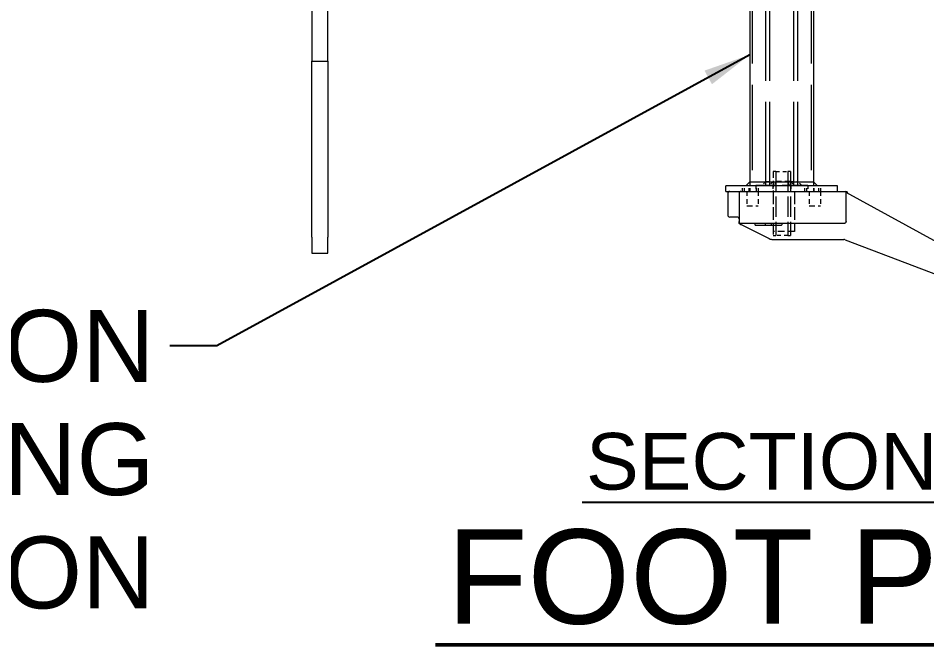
# Model space of a CAD drawing. Header units: inches. Extents: x 19 to 503, y 7 to 322.
# Drawn here: x 226.19 to 254.61, y 184.49 to 204.08 of the extents above; entities that cross this region are included whole.
import ezdxf

# ---------------------------------------------------------------- set-up
doc = ezdxf.new("R2010")
doc.units = ezdxf.units.IN
doc.header["$LTSCALE"] = 15
doc.header["$MEASUREMENT"] = 0
doc.linetypes.add('DASHED', pattern=[0.2067, 0.1654, -0.0413])
for name, color, linetype, lineweight in [('Hidden', 7, 'DASHED', 18), ('Symbol', 7, 'Continuous', 25), ('Visible', 7, 'Continuous', 18)]:
    doc.layers.add(name, color=color, linetype=linetype, lineweight=lineweight)
doc.styles.add('Standard D-E', font='arial.ttf')
doc.styles.add('Text Style326', font='arial.ttf')
doc.styles.add('Text Style347', font='arial.ttf')
doc.dimstyles.new('Default D-E$7', dxfattribs={"dimscale": 15, "dimtxt": 0.15, "dimasz": 0.098425, "dimexe": 0.125, "dimexo": 0.0625, "dimgap": 0.031496, "dimtad": 0, "dimtih": 1, "dimtoh": 1, "dimrnd": 1e-08, "dimzin": 4, "dimdsep": 46, "dimtxsty": 'Standard D-E', "dimcen": 0.09, "dimdle": 0.393701, "dimclrd": 256, "dimclre": 256, "dimclrt": 256, "dimadec": 0, "dimazin": 1, "dimtfac": 1, "dimtofl": 0, "dimtmove": 0, "dimatfit": 3, "dimfxl": 1, "dimtolj": 1, "dimtzin": 4, "dimlwd": -1, "dimlwe": -1, "dimarcsym": 0})

msp = doc.modelspace()

# ---------------------------------------------------------------- linework, layer by layer
at = {"layer": 'Hidden', "ltscale": 1.075095}
for p, q in [((249.13947, 218.66613), (249.13947, 198.66613)), ((250.99007, 218.66613), (250.99007, 198.66613))]:
    msp.add_line(p, q, dxfattribs=at)
at = {"layer": 'Hidden', "ltscale": 1.054964}
for p, q in [((249.56918, 198.85313), (249.56918, 218.47863)), ((249.69418, 198.85313), (249.69418, 218.47863)), ((250.44418, 198.85313), (250.44418, 218.47863)), ((250.56918, 198.85313), (250.56918, 218.47863))]:
    msp.add_line(p, q, dxfattribs=at)
at = {"layer": 'Hidden', "ltscale": 0.079199}
msp.add_line((249.79668, 199.29063), (249.79668, 198.66613), dxfattribs=at)
at = {"layer": 'Hidden', "ltscale": 0.015177}
for p, q in [((249.88128, 199.29063), (249.79668, 199.29063)), ((250.34168, 199.29063), (250.25707, 199.29063)), ((249.79668, 197.29063), (249.88128, 197.29063)), ((250.25707, 197.29063), (250.34168, 197.29063))]:
    msp.add_line(p, q, dxfattribs=at)
at = {"layer": 'Hidden', "ltscale": 0.25386}
for p, q in [((249.88128, 199.29063), (249.88128, 197.29063)), ((250.25707, 199.29063), (250.25707, 197.29063)), ((250.34168, 199.29063), (250.34168, 197.29063))]:
    msp.add_line(p, q, dxfattribs=at)
at = {"layer": 'Hidden', "ltscale": 0.047618}
for p, q in [((249.88128, 199.29063), (250.25707, 199.29063)), ((250.25707, 197.29063), (249.88128, 197.29063))]:
    msp.add_line(p, q, dxfattribs=at)
at = {"layer": 'Hidden', "ltscale": 0.03854}
for p, q in [((249.06477, 198.97043), (249.06477, 198.66613)), ((251.06477, 198.97043), (251.06477, 198.66613))]:
    msp.add_line(p, q, dxfattribs=at)
at = {"layer": 'Hidden', "ltscale": 0.015772}
for p, q in [((249.06477, 198.97043), (249.06477, 198.84543)), ((249.56918, 198.85313), (249.56918, 198.97813)), ((249.79668, 198.97813), (249.79668, 198.85313)), ((249.88128, 198.97813), (249.88128, 198.85313)), ((250.25707, 198.97813), (250.25707, 198.85313)), ((250.34168, 198.97813), (250.34168, 198.85313)), ((250.56918, 198.85313), (250.56918, 198.97813)), ((251.06477, 198.97043), (251.06477, 198.84543))]:
    msp.add_line(p, q, dxfattribs=at)
at = {"layer": 'Hidden', "ltscale": 0.022347}
for p, q in [((249.56918, 198.97813), (249.44418, 198.85313)), ((250.69418, 198.85313), (250.56918, 198.97813))]:
    msp.add_line(p, q, dxfattribs=at)
at = {"layer": 'Hidden', "ltscale": 0.049765}
for p, q in [((249.56918, 198.97813), (249.81918, 198.97813)), ((250.31918, 198.97813), (250.56918, 198.97813))]:
    msp.add_line(p, q, dxfattribs=at)
at = {"layer": 'Hidden', "ltscale": 0.022797}
for p, q in [((249.79668, 198.97813), (249.67168, 198.85313)), ((249.88128, 198.97813), (249.84573, 198.85313)), ((250.25707, 198.97813), (250.29263, 198.85313)), ((250.34168, 198.97813), (250.46668, 198.85313))]:
    msp.add_line(p, q, dxfattribs=at)
at = {"layer": 'Hidden', "ltscale": 0.06339}
msp.add_line((250.31918, 198.97813), (249.81918, 198.97813), dxfattribs=at)
at = {"layer": 'Hidden', "ltscale": 0.022667}
for p, q in [((248.84127, 198.66613), (248.84127, 198.84543)), ((248.90004, 198.66613), (248.90004, 198.84543)), ((249.04977, 198.66613), (249.04977, 198.84543)), ((249.27877, 198.66613), (249.27877, 198.84543)), ((249.33754, 198.66613), (249.33754, 198.84543)), ((250.79199, 198.66613), (250.79199, 198.84543)), ((250.85077, 198.66613), (250.85077, 198.84543)), ((251.07977, 198.66613), (251.07977, 198.84543)), ((251.22949, 198.66613), (251.22949, 198.84543)), ((251.28827, 198.66613), (251.28827, 198.84543))]:
    msp.add_line(p, q, dxfattribs=at)
at = {"layer": 'Hidden', "ltscale": 0.057041}
for p, q in [((248.97978, 198.66613), (248.97978, 198.21613)), ((249.33378, 198.66613), (249.33378, 198.21613)), ((250.92857, 198.66613), (250.92857, 198.21613)), ((251.28257, 198.66613), (251.28257, 198.21613))]:
    msp.add_line(p, q, dxfattribs=at)
at = {"layer": 'Hidden', "ltscale": 0.324021}
for p, q in [((250.88168, 198.85313), (249.25668, 198.85313)), ((249.25668, 198.66563), (250.88168, 198.66563))]:
    msp.add_line(p, q, dxfattribs=at)
at = {"layer": 'Hidden', "ltscale": 0.023709}
for p, q in [((249.25668, 198.85313), (249.25668, 198.66563)), ((249.78918, 198.85313), (249.78918, 198.66563)), ((250.34918, 198.85313), (250.34918, 198.66563)), ((250.88168, 198.85313), (250.88168, 198.66563))]:
    msp.add_line(p, q, dxfattribs=at)
at = {"layer": 'Hidden', "ltscale": 0.158625}
for p, q in [((249.79668, 198.66613), (249.79668, 197.41613)), ((250.46568, 198.66613), (250.46568, 197.41613))]:
    msp.add_line(p, q, dxfattribs=at)
at = {"layer": 'Hidden', "ltscale": 0.070509}
for p, q in [((248.97978, 198.21613), (249.33378, 198.21613)), ((250.92857, 198.21613), (251.28257, 198.21613))]:
    msp.add_line(p, q, dxfattribs=at)
at = {"layer": 'Hidden', "ltscale": 0.003709}
msp.add_line((249.73884, 197.65613), (249.73884, 197.62613), dxfattribs=at)
at = {"layer": 'Hidden', "ltscale": 0.015836}
msp.add_line((249.79668, 197.41613), (249.79668, 197.29063), dxfattribs=at)
at = {"layer": 'Hidden', "ltscale": 0.084849}
msp.add_line((250.46568, 197.41613), (249.79668, 197.41613), dxfattribs=at)
at = {"layer": 'Hidden', "ltscale": 0.001895}
for centre, start, end in [((249.72884, 197.65613), 0, 90), ((249.74884, 197.62613), 180, 270)]:
    msp.add_arc(centre, 0.01, start, end, dxfattribs=at)
at = {"layer": 'Symbol', "lineweight": 25}
msp.add_line((243.83019, 188.95221), (259.64012, 188.95221), dxfattribs=at)
at = {"layer": 'Symbol', "lineweight": 50}
msp.add_line((239.24333, 184.49278), (264.22697, 184.49278), dxfattribs=at)
at = {"layer": 'Visible'}
for p, q in [((235.37261, 204.73733), (235.37261, 202.73733)), ((235.87261, 202.73733), (235.87261, 204.73733)), ((249.06477, 204.54901), (249.06477, 198.97043)), ((251.06477, 204.54901), (251.06477, 198.97043)), ((235.37261, 202.73733), (235.87261, 202.73733)), ((235.37261, 202.23733), (235.37261, 202.73733)), ((235.87261, 202.73733), (235.87261, 202.23733)), ((235.37261, 197.23733), (235.37261, 202.23733)), ((235.87261, 202.23733), (235.87261, 197.23733)), ((249.06477, 198.97043), (248.93977, 198.84543)), ((249.06477, 198.97043), (250.79285, 198.97043)), ((250.79285, 198.97043), (251.06477, 198.97043)), ((251.06477, 198.97043), (251.18977, 198.84543)), ((251.81477, 198.84543), (248.31477, 198.84543)), ((248.31477, 198.66613), (248.31477, 198.84543)), ((248.31477, 198.66613), (248.79118, 198.66613)), ((248.79118, 198.66613), (248.81198, 198.66613)), ((248.81198, 198.66613), (252.07118, 198.66613)), ((251.81477, 198.66613), (251.81477, 198.84543)), ((248.38118, 198.60613), (248.38118, 197.92613)), ((248.73118, 198.60613), (248.73118, 197.72613)), ((252.07989, 197.72613), (252.07989, 198.57084)), ((256.72804, 196.08162), (252.08404, 198.63704)), ((248.67118, 197.86613), (248.44118, 197.86613)), ((248.73118, 197.69434), (248.73118, 197.72613)), ((248.75767, 197.65289), (248.76041, 197.65152)), ((248.76041, 197.65152), (248.78869, 197.63738)), ((248.78869, 197.63738), (248.80273, 197.63036)), ((248.81198, 197.66613), (248.79118, 197.66613)), ((248.80273, 197.63036), (249.67438, 197.19453)), ((252.01826, 197.66613), (248.81198, 197.66613)), ((249.22963, 197.65613), (249.22963, 197.62613)), ((249.23963, 197.61613), (249.55363, 197.61613)), ((249.55363, 197.61613), (249.5608, 197.61613)), ((249.5608, 197.61613), (249.89973, 197.61613)), ((249.56363, 197.62613), (249.56363, 197.65613)), ((249.89973, 197.61613), (249.91256, 197.61613)), ((249.91256, 197.61613), (250.06283, 197.61613)), ((250.07283, 197.65613), (250.07283, 197.62613)), ((235.37261, 197.23733), (235.37261, 196.73733)), ((235.87261, 196.73733), (235.87261, 197.23733)), ((249.67438, 197.19453), (249.70478, 197.17933)), ((249.76069, 197.16613), (252.00817, 197.16613)), ((252.05267, 197.15794), (256.73468, 195.37432)), ((235.37261, 196.73733), (235.87261, 196.73733))]:
    msp.add_line(p, q, dxfattribs=at)
for centre, radius, start, end in [((248.44118, 198.60613), 0.06, 90, 180), ((248.79118, 198.60613), 0.06, 90, 180), ((252.07118, 198.60613), 0.06, 4.869017, 90), ((248.44118, 197.92613), 0.06, 180, 270), ((248.67118, 197.80613), 0.06, 0, 90), ((248.79118, 197.72613), 0.06, 180, 270), ((249.21963, 197.65613), 0.01, 0, 90), ((249.23963, 197.62613), 0.01, 180, 270), ((249.55363, 197.62613), 0.01, 270, 0), ((249.57363, 197.65613), 0.01, 90, 180), ((250.06283, 197.62613), 0.01, 270, 0), ((250.08283, 197.65613), 0.01, 90, 180), ((249.76069, 197.29113), 0.125, 243.434949, 270), ((252.00817, 197.04113), 0.125, 69.145542, 90)]:
    msp.add_arc(centre, radius, start, end, dxfattribs=at)
for points, knots in [([(252.07989, 198.57084), (252.07989, 198.57918), (252.08022, 198.58816), (252.08123, 198.59979), (252.08159, 198.60306), (252.082, 198.60613)], [0, 0, 0, 0, 0.0635761667, 0.0635761667, 0.0897490203, 0.0897490203, 0.0897490203, 0.0897490203]), ([(252.082, 198.60613), (252.0826, 198.61063), (252.08278, 198.6149), (252.08261, 198.62298), (252.08223, 198.62656), (252.08152, 198.63253), (252.08116, 198.63506), (252.08165, 198.63731), (252.08212, 198.63767), (252.08328, 198.63741), (252.08364, 198.63726), (252.08404, 198.63704)], [-2.024502921, -2.024502921, -2.024502921, -2.024502921, -1.984405791, -1.984405791, -1.94129526, -1.94129526, -1.894654375, -1.894654375, -1.86412594, -1.86412594, -1.852017654, -1.852017654, -1.852017654, -1.852017654]), ([(248.7435, 197.66247), (248.73848, 197.66725), (248.7358, 197.67207), (248.73324, 197.67809), (248.73247, 197.68058), (248.73144, 197.68567), (248.73118, 197.68825), (248.73118, 197.69085)], [0, 0, 0, 0, 0.055402638, 0.055402638, 0.091701074, 0.091701074, 0.127427899, 0.127427899, 0.127427899, 0.127427899]), ([(248.75767, 197.65289), (248.75759, 197.65293), (248.75751, 197.65296), (248.75412, 197.65467), (248.74864, 197.65758), (248.7435, 197.66247)], [-0.0006488507, -0.0006488507, -0.0006488507, -0.0006488507, 0, 0, 0.02871512, 0.02871512, 0.02871512, 0.02871512]), ([(252.07989, 197.72613), (252.07989, 197.71879), (252.07814, 197.71016), (252.07241, 197.69653), (252.06739, 197.68915), (252.05669, 197.67862), (252.0491, 197.67365), (252.03498, 197.66789), (252.02594, 197.66613), (252.01826, 197.66613)], [0, 0, 0, 0, 0.055947917, 0.055947917, 0.112646226, 0.112646226, 0.170293409, 0.170293409, 0.228788544, 0.228788544, 0.228788544, 0.228788544])]:
    msp.add_open_spline(points, degree=3, knots=knots, dxfattribs=at)
msp.add_open_spline([(248.73118, 197.69434), (248.73118, 197.69316), (248.73118, 197.692), (248.73118, 197.69085)], degree=3, dxfattribs=at)

# ---------------------------------------------------------------- texts
at = {"layer": 'Symbol', "insert": (230.45398, 194.96408), "char_height": 2.2500001, "width": 43.6743545, "attachment_point": 3, "line_spacing_factor": 0.944221, "style": 'Standard D-E'}
msp.add_mtext('\\fArial|b0|i0;DRAIN VALVE W/EXTENSION\\P\\fArial|b0|i0;RECOMMENDED MOUNTING\\P\\fArial|b0|i0;BELOW INLET CONNECTION', dxfattribs=at)
at = {"layer": 'Symbol', "attachment_point": 7}
for s, insert, char_height, style in [('SECTION A-A', (243.9463, 189.32078), 1.7699999, 'Text Style347'), ('FOOT PRINT', (239.59766, 185.10764), 2.952756, 'Text Style326')]:
    msp.add_mtext(s, dxfattribs=dict(at, insert=insert, char_height=char_height, style=style))

# ---------------------------------------------------------------- leaders
at = {"layer": 'Symbol', "annotation_type": 0, "has_hookline": 1, "hookline_direction": 1, "text_width": 43.16439}
msp.add_leader([(249.06477, 202.93846), (232.4028, 193.83908), (230.92642, 193.83908)], dimstyle='Default D-E$7', override={"dimtad": 0}, dxfattribs=at)

doc.saveas('drawing.dxf')
